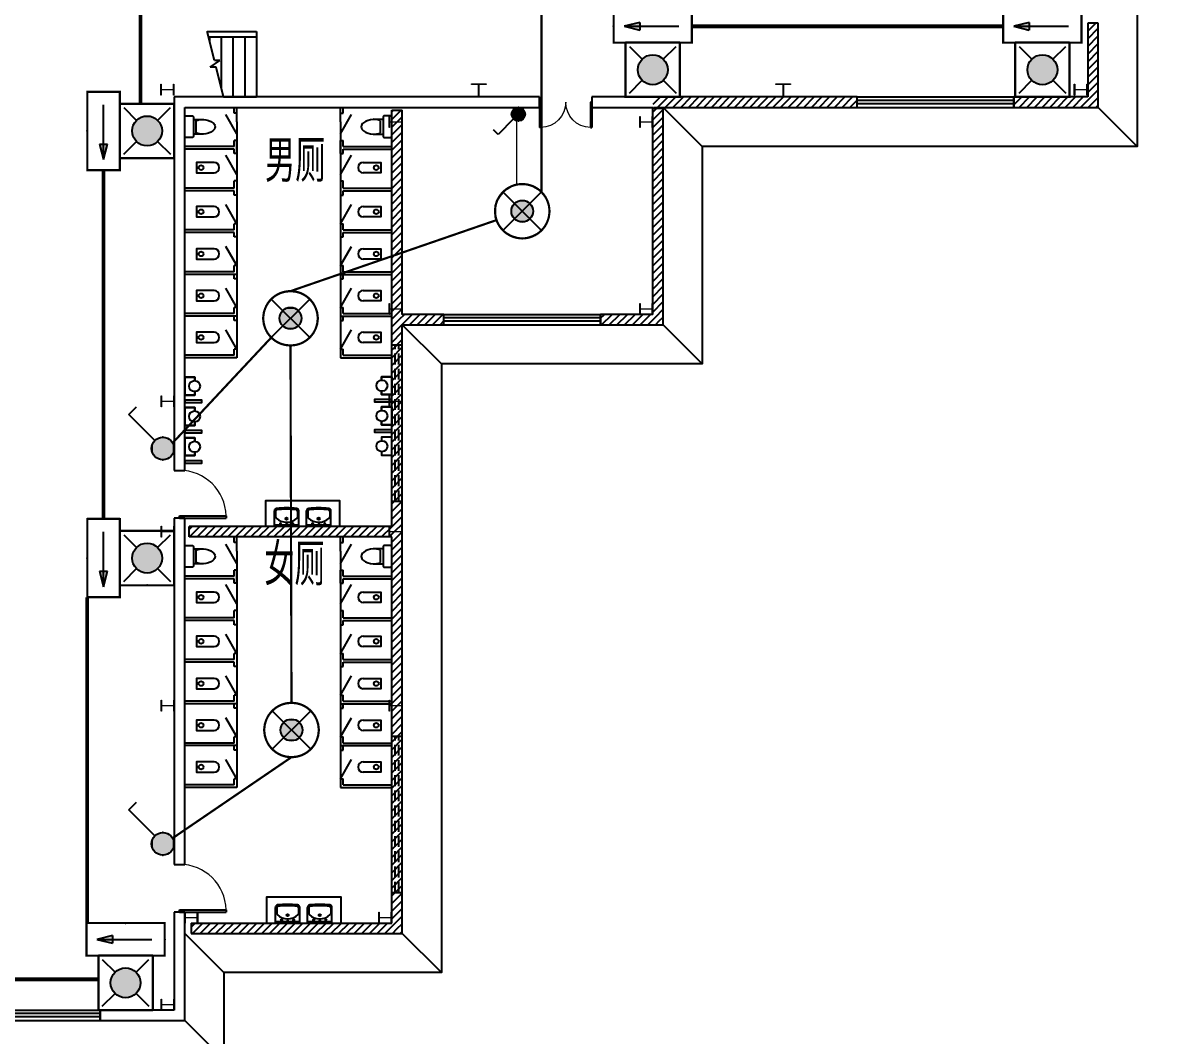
# Model space of a CAD drawing. Extents: x -496980 to 486425, y -292187 to -29437.
# Drawn here: x -49791 to -23310, y -250041 to -226744 of the extents above; entities that cross this region are included whole.
import ezdxf
from ezdxf.enums import TextEntityAlignment as Align

# ---------------------------------------------------------------- set-up
doc = ezdxf.new("R2010")
doc.units = 0
doc.header["$LTSCALE"] = 1000
doc.header["$MEASUREMENT"] = 0
doc.linetypes.add('CENTER2', pattern=[1.125, 0.75, -0.125, 0.125, -0.125])
doc.linetypes.add('DASH', pattern=[0.35, 0.25, -0.1])
for name, color, linetype in [('EQUIP-照明', 3, 'Continuous'), ('LVTRY', 6, 'Continuous'), ('PUB_HATCH', 8, 'Continuous'), ('PUB_TEXT', 7, 'Continuous'), ('STAIR', 2, 'Continuous'), ('TEL_TEXT', 7, 'Continuous'), ('WALL', 9, 'Continuous'), ('WINDOW', 4, 'Continuous'), ('WIRE-应急', 1, 'CENTER2'), ('WIRE-照明', 4, 'Continuous'), ('ZDH', 7, 'Continuous'), ('洁具', 7, 'Continuous')]:
    doc.layers.add(name, color=color, linetype=linetype)
doc.layers.add('STXT_XG_THIN', color=2, linetype='Continuous', lineweight=0)
doc.styles.add('_TCH_DIM', font='SIMPLEX', dxfattribs={"bigfont": 'GBCBIG'})
doc.styles.add('_TEL_DIM', font='SIMPLEX', dxfattribs={"width": 0.8, "height": 3.5, "bigfont": 'HZTXT'})
pattern_1 = [(45, (0, 89.76), (-88.38838, 88.38838), [])]

# ---------------------------------------------------------------- blocks, each defined once
blk = doc.blocks.new('_LV1')
for p, q in [((-280, 0), (280, 0)), ((-280, 0), (-280, -361)), ((280, 0), (280, -361)), ((-280, -29), (280, -29)), ((-251, -356), (-251, -214)), ((0, -29), (-90, -29)), ((-90, -29), (90, -29)), ((251, -356), (251, -215))]:
    blk.add_line(p, q)
for centre, radius in [((-139, -69), 15), ((1, -182), 24.9), ((0, -57), 8), ((139, -69), 15)]:
    blk.add_circle(centre, radius)
for centre, radius, start, end in [((-223, -214), 28, 133.1543, 180), ((0, -452), 354, 46.7581, 133.1543), ((223, -215), 28, 0, 46.7581), ((-224, -361), 56, 180, 263.481), ((-223, -356), 28, 180, 263.4984), ((0, 1600), 2029, 263.481, 276.519), ((0, 1600), 1997, 263.4984, 276.5122), ((223, -356), 28, 276.5122, 0), ((224, -361), 56, 276.519, 0)]:
    blk.add_arc(centre, radius, start, end)
blk = doc.blocks.new('$equip$00002828')
for p, q in [((0.354, 0.354), (-0.354, -0.354)), ((-0.354, 0.354), (0.354, -0.354))]:
    blk.add_line(p, q)
at = {"const_width": 0.04}
blk.add_lwpolyline([(0.5, 0, -1), (-0.5, 0, -1), (0.5, 0, 1)], format="xyb", dxfattribs=at)
for radius in [0.5, 0.2]:
    blk.add_circle((0, 0), radius)
for p in [(0, 0.5), (-0.5, 0), (0.5, 0), (0, -0.5)]:
    blk.add_point(p)
for points in [[(-0.173, 0.1), (0.173, 0.1), (-0.2, 0), (0.2, 0)], [(-0.173, -0.1), (0.173, -0.1), (-0.2, 0), (0.2, 0)], [(-0.1, 0.173), (0.1, 0.173), (-0.173, 0.1), (0.173, 0.1)], [(0, 0.2), (0, 0.2), (-0.1, 0.173), (0.1, 0.173)], [(-0.1, -0.173), (0.1, -0.173), (-0.173, -0.1), (0.173, -0.1)], [(0, -0.2), (0, -0.2), (-0.1, -0.173), (0.1, -0.173)]]:
    blk.add_solid(points)
at = {"color": 7, "style": '_TEL_DIM', "flags": 1}
for tag in ['A', 'REMARK']:
    blk.add_attdef(tag, text='', height=0.00002, dxfattribs=at).set_placement((0, 0), align=Align.MIDDLE_CENTER)
blk = doc.blocks.new('$equip$00001962')
for p, q in [((0.147, 0.356), (0.625, 0.833)), ((0.625, 0.833), (0.766, 0.692))]:
    blk.add_line(p, q)
blk.add_circle((0, 0.208), 0.208)
for p in [(0, 0.417), (-0.208, 0.208), (0, 0), (0.208, 0.208)]:
    blk.add_point(p)
for points in [[(-0.18, 0.313), (0.18, 0.313), (-0.208, 0.208), (0.208, 0.208)], [(-0.104, 0.389), (0.104, 0.389), (-0.18, 0.313), (0.18, 0.313)], [(0, 0.417), (0, 0.417), (-0.104, 0.389), (0.104, 0.389)], [(-0.18, 0.104), (0.18, 0.104), (-0.208, 0.208), (0.208, 0.208)], [(-0.104, 0.028), (0.104, 0.028), (-0.18, 0.104), (0.18, 0.104)], [(0, 0), (0, 0), (-0.104, 0.028), (0.104, 0.028)]]:
    blk.add_solid(points)
at = {"layer": 'TEL_TEXT', "style": '_TEL_DIM', "flags": 1}
blk.add_attdef('A', text='', height=0.00002, dxfattribs=at).set_placement((0, 0), align=Align.MIDDLE_CENTER)
blk = doc.blocks.new('$equip$00002604')
blk.add_hatch(color=256).paths.add_polyline_path([(0.275, 0.5, 1), (-0.274, 0.5, 1)])
for p, q in [((-0.429, 0.929), (-0.194, 0.694)), ((0.194, 0.694), (0.429, 0.929)), ((-0.429, 0.071), (-0.194, 0.306)), ((0.194, 0.306), (0.429, 0.071))]:
    blk.add_line(p, q)
at = {"const_width": 0.04}
blk.add_lwpolyline([(-0.5, 1), (-0.5, 0), (0.5, 0), (0.5, 1), (-0.5, 1), (-0.5, 0)], dxfattribs=at)
blk.add_lwpolyline([(-0.5, 1), (-0.5, 0), (0.5, 0), (0.5, 1)], close=True)
blk.add_circle((0, 0.5), 0.275)
for p in [(0, 1), (-0.5, 0.5), (0.5, 0.5), (0, 0)]:
    blk.add_point(p)
at = {"color": 7, "style": '_TEL_DIM', "flags": 1}
blk.add_attdef('A', text='', height=0.000025, dxfattribs=at).set_placement((0, 0), align=Align.MIDDLE_CENTER)
blk = doc.blocks.new('$equip$00002541')
blk.add_hatch(color=256).paths.add_polyline_path([(-0.24, 0.372), (-0.528, 0.3), (-0.24, 0.228)])
for p, q in [((-0.72, 0.6), (-0.72, 0)), ((0.72, 0.6), (-0.72, 0.6)), ((0.72, 0), (0.72, 0.6)), ((-0.24, 0.372), (-0.528, 0.3)), ((-0.528, 0.3), (-0.24, 0.228)), ((-0.24, 0.372), (-0.24, 0.228)), ((-0.72, 0), (0.72, 0))]:
    blk.add_line(p, q)
at = {"color": 7}
blk.add_line((-0.48, 0.3), (0.48, 0.3), dxfattribs=at)
at = {"const_width": 0.04}
blk.add_lwpolyline([(-0.72, 0.6), (-0.72, 0), (0.72, 0), (0.72, 0.6), (-0.72, 0.6), (-0.72, 0)], dxfattribs=at)
for p in [(0, 0.6), (-0.72, 0.3), (0.72, 0.3), (0, 0)]:
    blk.add_point(p)
at = {"color": 7, "style": '_TEL_DIM', "flags": 1}
blk.add_attdef('A', text='', height=0.00002, dxfattribs=at).set_placement((0, 0), align=Align.MIDDLE_CENTER)
blk = doc.blocks.new('$DorLib2D$00000002')
for p, q in [((-0.5, 0), (-0.5, 0.4875)), ((-0.475, 0.4875), (-0.5, 0.4875)), ((-0.475, 0), (-0.475, 0.4875)), ((0.475, 0), (0.475, 0.4875)), ((0.475, 0.4875), (0.5, 0.4875)), ((0.5, 0), (0.5, 0.4875)), ((-0.5, 0), (-0.475, 0)), ((0.5, 0), (0.475, 0))]:
    blk.add_line(p, q)
at = {"lineweight": 13}
for centre, start, end in [((-0.4875, 0), 0, 88.53072), ((0.4875, 0), 91.46928, 180)]:
    blk.add_arc(centre, 0.4875, start, end, dxfattribs=at)
blk = doc.blocks.new('$TCHSYS$WIN2D')
for p, q in [((-0.5, 0.5), (0.5, 0.5)), ((-0.5, 0.5), (-0.5, -0.5)), ((0.5, 0.5), (0.5, -0.5)), ((0.5, 0.1667), (-0.5, 0.1667)), ((0.5, -0.1667), (-0.5, -0.1667)), ((-0.5, -0.5), (0.5, -0.5))]:
    blk.add_line(p, q)
blk = doc.blocks.new('$DorLib2D$00000001')
for p, q in [((0.45, 0.975), (0.5, 0.975)), ((0.45, 0), (0.45, 0.975)), ((0.5, 0), (0.5, 0.975)), ((0.5, 0), (0.45, 0))]:
    blk.add_line(p, q)
at = {"lineweight": 13}
blk.add_arc((0.475, 0), 0.975, 91.4693, 180, dxfattribs=at)
blk = doc.blocks.new('$plan$00002826')
at = {"layer": '洁具', "color": 7}
blk.add_line((-260, -140), (-260, 140), dxfattribs=at)
at = {"layer": '洁具'}
blk.add_line((-200, 170), (-200, -170), dxfattribs=at)
blk.add_lwpolyline([(-650, 92, 0.537872), (-650, -92, 0.149947), (-430, -170), (-200, -170), (-200, -220, 0.414214), (-170, -250), (-30, -250, 0.414214), (0, -220), (0, 220, 0.414214), (-30, 250), (-170, 250, 0.414214), (-200, 220), (-200, 170), (-430, 170, 0.149947)], format="xyb", close=True, dxfattribs=at)
at = {"layer": '洁具', "color": 7}
for centre, start, end in [((-413, -227), 67.4505, 91.4725), ((-413, 227), 268.6339, 292.5495)]:
    blk.add_arc(centre, 398, start, end, dxfattribs=at)

msp = doc.modelspace()

# ---------------------------------------------------------------- hatches: boundary and pattern name
at = {"layer": 'PUB_HATCH'}
h = msp.add_hatch(dxfattribs=at)
h.set_pattern_fill('普通砖', color=256, scale=50, style=0)
h.set_pattern_definition(pattern_1)
h.paths.add_polyline_path([(-25075.2, -228684.2), (-25075.2, -226744.2), (-25315.2, -226744.2), (-25315.2, -228444.2)])
h = msp.add_hatch(dxfattribs=at)
h.set_pattern_fill('普通砖', color=256, scale=50, style=0)
h.set_pattern_definition(pattern_1)
h.paths.add_polyline_path([(-35298, -228684.2), (-30615.2, -228684.2), (-30615.2, -228444.2), (-35298, -228444.2), (-35309.5, -228604.2)])
h = msp.add_hatch(dxfattribs=at)
h.set_pattern_fill('普通砖', color=256, scale=50, style=0)
h.set_pattern_definition(pattern_1)
h.paths.add_polyline_path([(-25315.2, -228444.2), (-27015.2, -228444.2), (-27015.2, -228684.2), (-25075.2, -228684.2)])
h = msp.add_hatch(dxfattribs=at)
h.set_pattern_fill('普通砖', color=256, scale=50, style=0)
h.set_pattern_definition(pattern_1)
h.paths.add_polyline_path([(-41155.2, -233524.2), (-41075.2, -233444.2), (-41075.2, -228746.8), (-41315.2, -228746.8), (-41315.2, -233444.2)])
h = msp.add_hatch(dxfattribs=at)
h.set_pattern_fill('普通砖', color=256, scale=50, style=0)
h.set_pattern_definition(pattern_1)
h.paths.add_polyline_path([(-35315.2, -233444.2), (-35075.2, -233684.2), (-35075.2, -228700.8), (-35315.2, -228700.8)])
h = msp.add_hatch(dxfattribs=at)
h.set_pattern_fill('普通砖', color=256, scale=50, style=0)
h.set_pattern_definition(pattern_1)
h.paths.add_polyline_path([(-41235.2, -238444.2), (-41075.2, -238444.2), (-41075.2, -233684.2), (-41155.2, -233524.2), (-41315.2, -233444.2), (-41315.2, -238324.2)])
h = msp.add_hatch(dxfattribs=at)
h.set_pattern_fill('普通砖', color=256, scale=50, style=0)
h.set_pattern_definition(pattern_1)
h.paths.add_polyline_path([(-41075.2, -233684.2), (-40115.2, -233684.2), (-40115.2, -233444.2), (-41075.2, -233444.2), (-41155.2, -233524.2)])
h = msp.add_hatch(dxfattribs=at)
h.set_pattern_fill('普通砖', color=256, scale=50, style=0)
h.set_pattern_definition(pattern_1)
h.paths.add_polyline_path([(-35315.2, -233444.2), (-36515.2, -233444.2), (-36515.2, -233684.2), (-35075.2, -233684.2)])
h = msp.add_hatch(dxfattribs=at)
h.set_pattern_fill('普通砖', color=256, scale=50, style=0)
h.set_pattern_definition(pattern_1)
h.paths.add_polyline_path([(-41235.2, -238444.2), (-41315.2, -238324.2), (-45970.9, -238324.2), (-45970.9, -238564.2), (-41315.2, -238564.2)])
h = msp.add_hatch(dxfattribs=at)
h.set_pattern_fill('普通砖', color=256, scale=50, style=0)
h.set_pattern_definition(pattern_1)
h.paths.add_polyline_path([(-41315.2, -247444.2), (-41075.2, -247684.2), (-41075.2, -238444.2), (-41235.2, -238444.2), (-41315.2, -238564.2)])
h = msp.add_hatch(dxfattribs=at)
h.set_pattern_fill('普通砖', color=256, scale=50, style=0)
h.set_pattern_definition(pattern_1)
h.paths.add_polyline_path([(-45924.5, -247684.2), (-41075.2, -247684.2), (-41315.2, -247444.2), (-45924.5, -247444.2)])

# ---------------------------------------------------------------- linework, layer by layer
at = {"color": 2}
for p, q in [((-34175.2, -229584.2), (-35075.2, -228684.2)), ((-24175.2, -229584.2), (-25075.2, -228684.2)), ((-40175.2, -234584.2), (-41075.2, -233684.2)), ((-34175.2, -234584.2), (-35075.2, -233684.2)), ((-45175.2, -248584.2), (-46075.2, -247684.2)), ((-40175.2, -248584.2), (-41075.2, -247684.2)), ((-45175.2, -250584.2), (-46075.2, -249684.2))]:
    msp.add_line(p, q, dxfattribs=at)
msp.add_lwpolyline([(-17175.2, -200444.2), (-17175.2, -201584.2), (-24175.2, -201584.2), (-24175.2, -229584.2), (-34175.2, -229584.2), (-34175.2, -234584.2), (-40175.2, -234584.2), (-40175.2, -248584.2), (-45175.2, -248584.2), (-45175.2, -250584.2), (-53315.2, -250584.2)], dxfattribs=at)
for points in [[(-46075.2, -235418.6), (-46075.2, -235469.8), (-45679.3, -235469.8), (-45679.3, -235418.6)], [(-41315.2, -235456.9), (-41315.2, -235405.8), (-41711, -235405.8), (-41711, -235456.9)], [(-46075.2, -236115.4), (-46075.2, -236166.6), (-45679.3, -236166.6), (-45679.3, -236115.4)], [(-41315.2, -236153.7), (-41315.2, -236102.6), (-41711, -236102.6), (-41711, -236153.7)], [(-46075.2, -236812.2), (-46075.2, -236863.3), (-45679.3, -236863.3), (-45679.3, -236812.2)]]:
    msp.add_lwpolyline(points, close=True)
for points in [[(-44213.2, -238324.2), (-44213.2, -237724.2), (-42513.2, -237724.2), (-42513.2, -238324.2)], [(-44189.2, -247444.2), (-44189.2, -246844.2), (-42489.2, -246844.2), (-42489.2, -247444.2)]]:
    msp.add_lwpolyline(points)
at = {"layer": 'STAIR'}
for p, q in [((-45559.6, -226942.8), (-44425.6, -226942.8)), ((-45392.5, -227605.7), (-45559.6, -226942.8)), ((-44425.6, -226942.8), (-44425.6, -227062.8)), ((-45529.3, -227062.8), (-44425.6, -227062.8)), ((-45505.6, -227062.8), (-45505.6, -227157.1)), ((-45235.6, -227062.8), (-45235.6, -228228.5)), ((-44965.6, -227062.8), (-44965.6, -228442.8)), ((-44695.6, -227062.8), (-44695.6, -228442.8)), ((-44425.6, -227062.8), (-44425.6, -228442.8)), ((-45488.5, -227758.6), (-45265.9, -227607.6)), ((-45265.9, -227607.6), (-45392.5, -227605.7)), ((-45353.5, -227760.6), (-45488.5, -227758.6)), ((-45181.6, -228442.8), (-45353.5, -227760.6)), ((-45181.6, -228442.8), (-44425.6, -228442.8))]:
    msp.add_line(p, q, dxfattribs=at)
at = {"layer": 'STXT_XG_THIN', "color": 2}
for points in [[(-46625.4, -228402), (-46625.4, -228152), (-46615.2, -228152), (-46615.2, -228274.1), (-46335.6, -228274.1), (-46335.6, -228152), (-46325.4, -228152), (-46325.4, -228402), (-46335.6, -228402), (-46335.6, -228279.9), (-46615.2, -228279.9), (-46615.2, -228402), (-46625.4, -228402)], [(-39485.2, -228144.2), (-39145.2, -228144.2), (-39145.2, -228154.4), (-39312.3, -228154.4), (-39312.3, -228434), (-39145.2, -228434), (-39145.2, -228444.2), (-39485.2, -228444.2), (-39485.2, -228434), (-39318.1, -228434), (-39318.1, -228154.4), (-39485.2, -228154.4), (-39485.2, -228144.2)], [(-32485.2, -228144.2), (-32145.2, -228144.2), (-32145.2, -228154.4), (-32312.3, -228154.4), (-32312.3, -228434), (-32145.2, -228434), (-32145.2, -228444.2), (-32485.2, -228444.2), (-32485.2, -228434), (-32318.1, -228434), (-32318.1, -228154.4), (-32485.2, -228154.4), (-32485.2, -228144.2)], [(-25625.4, -228402.1), (-25625.4, -228152.1), (-25615.2, -228152.1), (-25615.2, -228274.2), (-25335.6, -228274.2), (-25335.6, -228152.1), (-25325.4, -228152.1), (-25325.4, -228402.1), (-25335.6, -228402.1), (-25335.6, -228280), (-25615.2, -228280), (-25615.2, -228402.1), (-25625.4, -228402.1)], [(-41374.1, -229144.7), (-41374.1, -228894.7), (-41363.9, -228894.7), (-41363.9, -229016.8), (-41084.3, -229016.8), (-41084.3, -228894.7), (-41074.1, -228894.7), (-41074.1, -229144.7), (-41084.3, -229144.7), (-41084.3, -229022.6), (-41363.9, -229022.6), (-41363.9, -229144.7), (-41374.1, -229144.7)], [(-35615.2, -229144.7), (-35615.2, -228894.7), (-35605, -228894.7), (-35605, -229016.8), (-35325.4, -229016.8), (-35325.4, -228894.7), (-35315.2, -228894.7), (-35315.2, -229144.7), (-35325.4, -229144.7), (-35325.4, -229022.6), (-35605, -229022.6), (-35605, -229144.7), (-35615.2, -229144.7)], [(-41375.2, -233444.2), (-41375.2, -233194.2), (-41365, -233194.2), (-41365, -233316.3), (-41085.4, -233316.3), (-41085.4, -233194.2), (-41075.2, -233194.2), (-41075.2, -233444.2), (-41085.4, -233444.2), (-41085.4, -233322.1), (-41365, -233322.1), (-41365, -233444.2), (-41375.2, -233444.2)], [(-35615.2, -233444.2), (-35615.2, -233194.2), (-35605, -233194.2), (-35605, -233316.3), (-35325.4, -233316.3), (-35325.4, -233194.2), (-35315.2, -233194.2), (-35315.2, -233444.2), (-35325.4, -233444.2), (-35325.4, -233322.1), (-35605, -233322.1), (-35605, -233444.2), (-35615.2, -233444.2)], [(-46615.2, -235569.1), (-46615.2, -235319.1), (-46605, -235319.1), (-46605, -235441.2), (-46325.4, -235441.2), (-46325.4, -235319.1), (-46315.2, -235319.1), (-46315.2, -235569.1), (-46325.4, -235569.1), (-46325.4, -235447), (-46605, -235447), (-46605, -235569.1), (-46615.2, -235569.1)], [(-41375.2, -235569.1), (-41375.2, -235319.1), (-41365, -235319.1), (-41365, -235441.2), (-41085.4, -235441.2), (-41085.4, -235319.1), (-41075.2, -235319.1), (-41075.2, -235569.1), (-41085.4, -235569.1), (-41085.4, -235447), (-41365, -235447), (-41365, -235569.1), (-41375.2, -235569.1)], [(-46615.2, -238569.1), (-46615.2, -238319.1), (-46605, -238319.1), (-46605, -238441.2), (-46325.4, -238441.2), (-46325.4, -238319.1), (-46315.2, -238319.1), (-46315.2, -238569.1), (-46325.4, -238569.1), (-46325.4, -238447), (-46605, -238447), (-46605, -238569.1), (-46615.2, -238569.1)], [(-41375.2, -238569.1), (-41375.2, -238319.1), (-41365, -238319.1), (-41365, -238441.2), (-41085.4, -238441.2), (-41085.4, -238319.1), (-41075.2, -238319.1), (-41075.2, -238569.1), (-41085.4, -238569.1), (-41085.4, -238447), (-41365, -238447), (-41365, -238569.1), (-41375.2, -238569.1)], [(-46615.2, -242569.1), (-46615.2, -242319.1), (-46605, -242319.1), (-46605, -242441.2), (-46325.4, -242441.2), (-46325.4, -242319.1), (-46315.2, -242319.1), (-46315.2, -242569.1), (-46325.4, -242569.1), (-46325.4, -242447), (-46605, -242447), (-46605, -242569.1), (-46615.2, -242569.1)], [(-41375.2, -242569.1), (-41375.2, -242319.1), (-41365, -242319.1), (-41365, -242441.2), (-41085.4, -242441.2), (-41085.4, -242319.1), (-41075.2, -242319.1), (-41075.2, -242569.1), (-41085.4, -242569.1), (-41085.4, -242447), (-41365, -242447), (-41365, -242569.1), (-41375.2, -242569.1)], [(-46075.2, -247444.2), (-46075.2, -247194.2), (-46065, -247194.2), (-46065, -247316.3), (-45785.4, -247316.3), (-45785.4, -247194.2), (-45775.2, -247194.2), (-45775.2, -247444.2), (-45785.4, -247444.2), (-45785.4, -247322.1), (-46065, -247322.1), (-46065, -247444.2), (-46075.2, -247444.2)], [(-41615.2, -247444.2), (-41615.2, -247194.2), (-41605, -247194.2), (-41605, -247316.3), (-41325.4, -247316.3), (-41325.4, -247194.2), (-41315.2, -247194.2), (-41315.2, -247444.2), (-41325.4, -247444.2), (-41325.4, -247322.1), (-41605, -247322.1), (-41605, -247444.2), (-41615.2, -247444.2)], [(-46615.2, -249444.2), (-46615.2, -249194.2), (-46605, -249194.2), (-46605, -249316.3), (-46325.4, -249316.3), (-46325.4, -249194.2), (-46315.2, -249194.2), (-46315.2, -249444.2), (-46325.4, -249444.2), (-46325.4, -249322.1), (-46605, -249322.1), (-46605, -249444.2), (-46615.2, -249444.2)]]:
    msp.add_lwpolyline(points, dxfattribs=at)
at = {"layer": 'WALL', "color": 5}
for p, q in [((-25075.2, -226744.2), (-25315.2, -226744.2)), ((-25315.2, -226744.2), (-25315.2, -228444.2)), ((-25075.2, -228684.2), (-25075.2, -226744.2)), ((-37915.2, -228444.2), (-46315.2, -228444.2)), ((-46315.2, -228444.2), (-46315.2, -237033.4)), ((-37915.2, -228684.2), (-37915.2, -228444.2)), ((-35315.2, -228444.2), (-36715.2, -228444.2)), ((-36715.2, -228444.2), (-36715.2, -228684.2)), ((-30615.2, -228444.2), (-35298, -228444.2)), ((-30615.2, -228684.2), (-30615.2, -228444.2)), ((-25315.2, -228444.2), (-27015.2, -228444.2)), ((-27015.2, -228444.2), (-27015.2, -228684.2)), ((-46075.2, -228684.2), (-37915.2, -228684.2)), ((-46075.2, -237033.4), (-46075.2, -228684.2)), ((-41315.2, -233444.2), (-41315.2, -228746.8)), ((-41315.2, -228746.8), (-41075.2, -228746.8)), ((-41075.2, -233444.2), (-41075.2, -228746.8)), ((-36715.2, -228684.2), (-35315.2, -228684.2)), ((-35315.2, -233444.2), (-35315.2, -228700.8)), ((-35315.2, -228700.8), (-35075.2, -228700.8)), ((-35298, -228684.2), (-30615.2, -228684.2)), ((-35075.2, -233684.2), (-35075.2, -228700.8)), ((-27015.2, -228684.2), (-25075.2, -228684.2)), ((-41315.2, -238324.2), (-41315.2, -233444.2)), ((-40115.2, -233444.2), (-41075.2, -233444.2)), ((-40115.2, -233684.2), (-40115.2, -233444.2)), ((-35315.2, -233444.2), (-36515.2, -233444.2)), ((-36515.2, -233444.2), (-36515.2, -233684.2)), ((-41075.2, -233684.2), (-40115.2, -233684.2)), ((-41075.2, -238444.2), (-41075.2, -233684.2)), ((-36515.2, -233684.2), (-35075.2, -233684.2)), ((-46315.2, -237033.4), (-46075.2, -237033.4)), ((-46075.2, -238133.4), (-46315.2, -238133.4)), ((-46315.2, -238133.4), (-46315.2, -246094)), ((-46075.2, -246094), (-46075.2, -238133.4)), ((-41315.2, -238324.2), (-45970.9, -238324.2)), ((-45970.9, -238564.2), (-45970.9, -238324.2)), ((-41315.2, -238564.2), (-45970.9, -238564.2)), ((-41315.2, -247444.2), (-41315.2, -238564.2)), ((-41075.2, -247684.2), (-41075.2, -238444.2)), ((-46315.2, -246094), (-46075.2, -246094)), ((-46075.2, -247194), (-46315.2, -247194)), ((-46315.2, -247194), (-46315.2, -249444.2)), ((-46075.2, -249684.2), (-46075.2, -247194)), ((-45924.5, -247444.2), (-41315.2, -247444.2)), ((-45924.5, -247444.2), (-45924.5, -247684.2)), ((-45924.5, -247684.2), (-41075.2, -247684.2)), ((-46315.2, -249444.2), (-48015.2, -249444.2)), ((-48015.2, -249444.2), (-48015.2, -249684.2)), ((-48015.2, -249684.2), (-46075.2, -249684.2))]:
    msp.add_line(p, q, dxfattribs=at)
at = {"layer": 'WINDOW'}
for p, q in [((-44935.2, -228814.2), (-44935.2, -228684.2)), ((-44875.2, -229014.2), (-44875.2, -228684.2)), ((-42495.2, -229014.2), (-42495.2, -228684.2)), ((-42435.2, -228814.2), (-42435.2, -228684.2)), ((-44875.2, -229294.2), (-45127.8, -228850.6)), ((-44875.2, -228814.2), (-44935.2, -228814.2)), ((-44875.2, -229014.2), (-44875.2, -234444.2)), ((-42495.2, -228814.2), (-42435.2, -228814.2)), ((-42495.2, -229294.2), (-42242.5, -228850.6)), ((-42495.2, -229014.2), (-42495.2, -234444.2)), ((-44935.2, -229584.2), (-46055.2, -229584.2)), ((-44935.2, -229584.2), (-44935.2, -229444.2)), ((-44875.2, -229444.2), (-44935.2, -229444.2)), ((-44875.2, -229744.2), (-44875.2, -229444.2)), ((-42495.2, -229444.2), (-42435.2, -229444.2)), ((-42495.2, -229744.2), (-42495.2, -229444.2)), ((-42435.2, -229584.2), (-42435.2, -229444.2)), ((-42435.2, -229584.2), (-41315.2, -229584.2)), ((-44935.2, -229644.2), (-46055.2, -229644.2)), ((-44875.2, -230224.2), (-45127.8, -229780.6)), ((-44935.2, -229744.2), (-44935.2, -229644.2)), ((-44875.2, -229744.2), (-44935.2, -229744.2)), ((-42495.2, -229744.2), (-42435.2, -229744.2)), ((-42495.2, -230224.2), (-42242.5, -229780.6)), ((-42435.2, -229644.2), (-41315.2, -229644.2)), ((-42435.2, -229744.2), (-42435.2, -229644.2)), ((-44935.2, -230544.2), (-44935.2, -230374.2)), ((-44875.2, -230374.2), (-44935.2, -230374.2)), ((-42495.2, -230374.2), (-42435.2, -230374.2)), ((-42435.2, -230544.2), (-42435.2, -230374.2)), ((-44935.2, -230544.2), (-46055.2, -230544.2)), ((-44935.2, -230604.2), (-46055.2, -230604.2)), ((-44935.2, -230704.2), (-44935.2, -230604.2)), ((-42435.2, -230544.2), (-41315.2, -230544.2)), ((-42435.2, -230604.2), (-41315.2, -230604.2)), ((-42435.2, -230704.2), (-42435.2, -230604.2)), ((-44875.2, -230704.2), (-44935.2, -230704.2)), ((-42495.2, -230704.2), (-42435.2, -230704.2)), ((-44875.2, -231364.2), (-45127.8, -230920.6)), ((-42495.2, -231364.2), (-42242.5, -230920.6)), ((-44935.2, -231504.2), (-44935.2, -231364.2)), ((-44875.2, -231364.2), (-44935.2, -231364.2)), ((-42495.2, -231364.2), (-42435.2, -231364.2)), ((-42435.2, -231504.2), (-42435.2, -231364.2)), ((-44935.2, -231504.2), (-46055.2, -231504.2)), ((-44935.2, -231504.2), (-46055.2, -231504.2)), ((-44935.2, -231564.2), (-46055.2, -231564.2)), ((-44935.2, -231564.2), (-46055.2, -231564.2)), ((-44935.2, -231664.2), (-44935.2, -231564.2)), ((-44875.2, -231664.2), (-44935.2, -231664.2)), ((-42495.2, -231664.2), (-42435.2, -231664.2)), ((-42435.2, -231504.2), (-41315.2, -231504.2)), ((-42435.2, -231504.2), (-41315.2, -231504.2)), ((-42435.2, -231564.2), (-41315.2, -231564.2)), ((-42435.2, -231564.2), (-41315.2, -231564.2)), ((-42435.2, -231664.2), (-42435.2, -231564.2)), ((-44875.2, -232324.2), (-45127.8, -231880.6)), ((-42495.2, -232324.2), (-42242.5, -231880.6)), ((-44935.2, -232464.2), (-46055.2, -232464.2)), ((-44935.2, -232464.2), (-46055.2, -232464.2)), ((-44935.2, -232464.2), (-46055.2, -232464.2)), ((-44935.2, -232464.2), (-44935.2, -232324.2)), ((-44875.2, -232324.2), (-44935.2, -232324.2)), ((-42495.2, -232324.2), (-42435.2, -232324.2)), ((-42435.2, -232464.2), (-42435.2, -232324.2)), ((-42435.2, -232464.2), (-41315.2, -232464.2)), ((-42435.2, -232464.2), (-41315.2, -232464.2)), ((-42435.2, -232464.2), (-41315.2, -232464.2)), ((-44875.2, -232524.2), (-46055.2, -232524.2)), ((-44935.2, -232524.2), (-46055.2, -232524.2)), ((-44935.2, -232524.2), (-46055.2, -232524.2)), ((-44935.2, -232624.2), (-44935.2, -232524.2)), ((-44875.2, -232624.2), (-44935.2, -232624.2)), ((-42495.2, -232524.2), (-41315.2, -232524.2)), ((-42495.2, -232624.2), (-42435.2, -232624.2)), ((-42435.2, -232524.2), (-41315.2, -232524.2)), ((-42435.2, -232524.2), (-41315.2, -232524.2)), ((-42435.2, -232624.2), (-42435.2, -232524.2)), ((-44875.2, -233284.2), (-45127.8, -232840.6)), ((-42495.2, -233284.2), (-42242.5, -232840.6)), ((-44875.2, -233284.2), (-44935.2, -233284.2)), ((-44935.2, -233424.2), (-44935.2, -233284.2)), ((-42495.2, -233284.2), (-42435.2, -233284.2)), ((-42435.2, -233424.2), (-42435.2, -233284.2)), ((-44935.2, -233424.2), (-46055.2, -233424.2)), ((-44935.2, -233424.2), (-46055.2, -233424.2)), ((-44935.2, -233424.2), (-46055.2, -233424.2)), ((-44875.2, -233484.2), (-46055.2, -233484.2)), ((-44935.2, -233484.2), (-46055.2, -233484.2)), ((-44935.2, -233484.2), (-46055.2, -233484.2)), ((-44935.2, -233584.2), (-44935.2, -233484.2)), ((-42495.2, -233484.2), (-41315.2, -233484.2)), ((-42435.2, -233424.2), (-41315.2, -233424.2)), ((-42435.2, -233424.2), (-41315.2, -233424.2)), ((-42435.2, -233424.2), (-41315.2, -233424.2)), ((-42435.2, -233484.2), (-41315.2, -233484.2)), ((-42435.2, -233484.2), (-41315.2, -233484.2)), ((-42435.2, -233584.2), (-42435.2, -233484.2)), ((-44875.2, -234244.2), (-45127.8, -233800.6)), ((-44875.2, -233584.2), (-44935.2, -233584.2)), ((-42495.2, -233584.2), (-42435.2, -233584.2)), ((-42495.2, -234244.2), (-42242.5, -233800.6)), ((-44935.2, -234384.2), (-44935.2, -234244.2)), ((-44875.2, -234244.2), (-44935.2, -234244.2)), ((-42495.2, -234244.2), (-42435.2, -234244.2)), ((-42435.2, -234384.2), (-42435.2, -234244.2)), ((-44935.2, -234384.2), (-46055.2, -234384.2)), ((-44875.2, -234444.2), (-46055.2, -234444.2)), ((-42495.2, -234444.2), (-41315.2, -234444.2)), ((-42435.2, -234384.2), (-41315.2, -234384.2)), ((-44935.2, -238694.2), (-44935.2, -238564.2)), ((-44875.2, -238894.2), (-44875.2, -238564.2)), ((-42495.2, -238894.2), (-42495.2, -238564.2)), ((-42435.2, -238694.2), (-42435.2, -238564.2)), ((-44875.2, -239174.2), (-45127.8, -238730.6)), ((-44875.2, -238694.2), (-44935.2, -238694.2)), ((-42495.2, -238694.2), (-42435.2, -238694.2)), ((-42495.2, -239174.2), (-42242.5, -238730.6)), ((-44875.2, -238894.2), (-44875.2, -244324.2)), ((-42495.2, -238894.2), (-42495.2, -244324.2)), ((-44935.2, -239464.2), (-44935.2, -239324.2)), ((-44875.2, -239324.2), (-44935.2, -239324.2)), ((-44875.2, -239624.2), (-44875.2, -239324.2)), ((-42495.2, -239324.2), (-42435.2, -239324.2)), ((-42495.2, -239624.2), (-42495.2, -239324.2)), ((-42435.2, -239464.2), (-42435.2, -239324.2)), ((-44935.2, -239464.2), (-46055.2, -239464.2)), ((-44935.2, -239524.2), (-46055.2, -239524.2)), ((-44935.2, -239624.2), (-44935.2, -239524.2)), ((-44875.2, -239624.2), (-44935.2, -239624.2)), ((-42495.2, -239624.2), (-42435.2, -239624.2)), ((-42435.2, -239464.2), (-41315.2, -239464.2)), ((-42435.2, -239524.2), (-41315.2, -239524.2)), ((-42435.2, -239624.2), (-42435.2, -239524.2)), ((-44875.2, -240104.2), (-45127.8, -239660.6)), ((-42495.2, -240104.2), (-42242.5, -239660.6)), ((-44935.2, -240424.2), (-46055.2, -240424.2)), ((-44935.2, -240424.2), (-44935.2, -240254.2)), ((-44875.2, -240254.2), (-44935.2, -240254.2)), ((-42495.2, -240254.2), (-42435.2, -240254.2)), ((-42435.2, -240424.2), (-42435.2, -240254.2)), ((-42435.2, -240424.2), (-41315.2, -240424.2)), ((-44935.2, -240484.2), (-46055.2, -240484.2)), ((-44935.2, -240584.2), (-44935.2, -240484.2)), ((-44875.2, -240584.2), (-44935.2, -240584.2)), ((-42495.2, -240584.2), (-42435.2, -240584.2)), ((-42435.2, -240484.2), (-41315.2, -240484.2)), ((-42435.2, -240584.2), (-42435.2, -240484.2)), ((-44875.2, -241244.2), (-45127.8, -240800.6)), ((-42495.2, -241244.2), (-42242.5, -240800.6)), ((-44935.2, -241384.2), (-44935.2, -241244.2)), ((-44875.2, -241244.2), (-44935.2, -241244.2)), ((-42495.2, -241244.2), (-42435.2, -241244.2)), ((-42435.2, -241384.2), (-42435.2, -241244.2)), ((-44935.2, -241384.2), (-46055.2, -241384.2)), ((-44935.2, -241384.2), (-46055.2, -241384.2)), ((-44935.2, -241444.2), (-46055.2, -241444.2)), ((-44935.2, -241444.2), (-46055.2, -241444.2)), ((-44935.2, -241544.2), (-44935.2, -241444.2)), ((-42435.2, -241384.2), (-41315.2, -241384.2)), ((-42435.2, -241384.2), (-41315.2, -241384.2)), ((-42435.2, -241444.2), (-41315.2, -241444.2)), ((-42435.2, -241444.2), (-41315.2, -241444.2)), ((-42435.2, -241544.2), (-42435.2, -241444.2)), ((-44875.2, -242204.2), (-45127.8, -241760.6)), ((-44875.2, -241544.2), (-44935.2, -241544.2)), ((-42495.2, -241544.2), (-42435.2, -241544.2)), ((-42495.2, -242204.2), (-42242.5, -241760.6)), ((-44935.2, -242344.2), (-44935.2, -242204.2)), ((-44875.2, -242204.2), (-44935.2, -242204.2)), ((-42495.2, -242204.2), (-42435.2, -242204.2)), ((-42435.2, -242344.2), (-42435.2, -242204.2)), ((-44935.2, -242344.2), (-46055.2, -242344.2)), ((-44935.2, -242344.2), (-46055.2, -242344.2)), ((-44935.2, -242344.2), (-46055.2, -242344.2)), ((-44875.2, -242404.2), (-46055.2, -242404.2)), ((-44935.2, -242404.2), (-46055.2, -242404.2)), ((-44935.2, -242404.2), (-46055.2, -242404.2)), ((-44935.2, -242504.2), (-44935.2, -242404.2)), ((-44875.2, -242504.2), (-44935.2, -242504.2)), ((-42495.2, -242404.2), (-41315.2, -242404.2)), ((-42495.2, -242504.2), (-42435.2, -242504.2)), ((-42435.2, -242344.2), (-41315.2, -242344.2)), ((-42435.2, -242344.2), (-41315.2, -242344.2)), ((-42435.2, -242344.2), (-41315.2, -242344.2)), ((-42435.2, -242404.2), (-41315.2, -242404.2)), ((-42435.2, -242404.2), (-41315.2, -242404.2)), ((-42435.2, -242504.2), (-42435.2, -242404.2)), ((-44875.2, -243164.2), (-45127.8, -242720.6)), ((-42495.2, -243164.2), (-42242.5, -242720.6)), ((-44935.2, -243304.2), (-46055.2, -243304.2)), ((-44935.2, -243304.2), (-46055.2, -243304.2)), ((-44935.2, -243304.2), (-46055.2, -243304.2)), ((-44875.2, -243364.2), (-46055.2, -243364.2)), ((-44935.2, -243364.2), (-46055.2, -243364.2)), ((-44935.2, -243364.2), (-46055.2, -243364.2)), ((-44935.2, -243304.2), (-44935.2, -243164.2)), ((-44875.2, -243164.2), (-44935.2, -243164.2)), ((-44935.2, -243464.2), (-44935.2, -243364.2)), ((-42495.2, -243164.2), (-42435.2, -243164.2)), ((-42495.2, -243364.2), (-41315.2, -243364.2)), ((-42435.2, -243304.2), (-42435.2, -243164.2)), ((-42435.2, -243304.2), (-41315.2, -243304.2)), ((-42435.2, -243304.2), (-41315.2, -243304.2)), ((-42435.2, -243304.2), (-41315.2, -243304.2)), ((-42435.2, -243364.2), (-41315.2, -243364.2)), ((-42435.2, -243364.2), (-41315.2, -243364.2)), ((-42435.2, -243464.2), (-42435.2, -243364.2)), ((-44875.2, -243464.2), (-44935.2, -243464.2)), ((-42495.2, -243464.2), (-42435.2, -243464.2)), ((-44875.2, -244124.2), (-45127.8, -243680.6)), ((-42495.2, -244124.2), (-42242.5, -243680.6)), ((-44935.2, -244264.2), (-44935.2, -244124.2)), ((-44875.2, -244124.2), (-44935.2, -244124.2)), ((-42495.2, -244124.2), (-42435.2, -244124.2)), ((-42435.2, -244264.2), (-42435.2, -244124.2)), ((-44935.2, -244264.2), (-46055.2, -244264.2)), ((-44875.2, -244324.2), (-46055.2, -244324.2)), ((-42495.2, -244324.2), (-41315.2, -244324.2)), ((-42435.2, -244264.2), (-41315.2, -244264.2))]:
    msp.add_line(p, q, dxfattribs=at)
at = {"layer": 'WINDOW', "linetype": 'DASH'}
for p, q in [((-41315.2, -234144.2, 900), (-41075.2, -234144.2, 900)), ((-41235.2, -237744.2, 900), (-41235.2, -234144.2, 900)), ((-41155.2, -237744.2, 900), (-41155.2, -234144.2, 900)), ((-41315.2, -237744.2, 900), (-41075.2, -237744.2, 900)), ((-41315.2, -243144.2, 900), (-41075.2, -243144.2, 900)), ((-41235.2, -246744.2, 900), (-41235.2, -243144.2, 900)), ((-41155.2, -246744.2, 900), (-41155.2, -243144.2, 900)), ((-41315.2, -246744.2, 900), (-41075.2, -246744.2, 900))]:
    msp.add_line(p, q, dxfattribs=at)
at = {"layer": 'WIRE-应急', "linetype": 'CENTER2', "const_width": 87.5}
for points in [[(-47090.2, -228601.5), (-47090.2, -215069.1)], [(-34415.2, -226819.2), (-27257.7, -226819.2)], [(-47940.2, -230126.5), (-47940.2, -238150)], [(-48315.2, -247444.2), (-48315.2, -239950)], [(-55915.2, -248739.2), (-48059, -248739.2)]]:
    msp.add_lwpolyline(points, dxfattribs=at)
at = {"layer": 'WIRE-照明', "linetype": 'Continuous'}
for points, const_width in [([(-37873.2, -230630.5), (-37873.2, -225716)], 50), ([(-38442.6, -230487), (-38442.6, -228986.2)], 30), ([(-43643, -232910.5), (-38906, -231276.3)], 50), ([(-46350, -236399.8), (-44085, -233977.4)], 50), ([(-43643, -234160.5), (-43619.8, -242379.2)], 50), ([(-46350, -245490.3), (-43619.8, -243629.2)], 50)]:
    msp.add_lwpolyline(points, dxfattribs=dict(at, const_width=const_width))
at = {"layer": 'ZDH'}
for points in [[(-45401.4, -229951.2), (-45802.9, -229951.2), (-45802.9, -230189.7), (-45401.4, -230189.7)], [(-41968.9, -229951.2), (-41567.4, -229951.2), (-41567.4, -230189.7), (-41968.9, -230189.7)], [(-45401.4, -230965.9), (-45802.9, -230965.9), (-45802.9, -231204.4), (-45401.4, -231204.4)], [(-41968.9, -230965.9), (-41567.4, -230965.9), (-41567.4, -231204.4), (-41968.9, -231204.4)], [(-45401.4, -231935.9), (-45802.9, -231935.9), (-45802.9, -232174.4), (-45401.4, -232174.4)], [(-41968.9, -231935.9), (-41567.4, -231935.9), (-41567.4, -232174.4), (-41968.9, -232174.4)], [(-45401.4, -232895.9), (-45802.9, -232895.9), (-45802.9, -233134.4), (-45401.4, -233134.4)], [(-41968.9, -232895.9), (-41567.4, -232895.9), (-41567.4, -233134.4), (-41968.9, -233134.4)], [(-45401.4, -233855.9), (-45802.9, -233855.9), (-45802.9, -234094.4), (-45401.4, -234094.4)], [(-41968.9, -233855.9), (-41567.4, -233855.9), (-41567.4, -234094.4), (-41968.9, -234094.4)], [(-45838.5, -235222.4), (-45838.5, -235301), (-46075.2, -235301), (-46075.2, -234890.6), (-45838.5, -234890.6), (-45838.5, -234969.2)], [(-45838.5, -234969.2), (-45838.5, -234890.6), (-46075.2, -234890.6), (-46075.2, -235301), (-45838.5, -235301), (-45838.5, -235222.4)], [(-41551.8, -234956.3), (-41551.8, -234877.8), (-41315.2, -234877.8), (-41315.2, -235288.1), (-41551.8, -235288.1), (-41551.8, -235209.6)], [(-41551.8, -235209.6), (-41551.8, -235288.1), (-41315.2, -235288.1), (-41315.2, -234877.8), (-41551.8, -234877.8), (-41551.8, -234956.3)], [(-45838.5, -235919.2), (-45838.5, -235997.8), (-46075.2, -235997.8), (-46075.2, -235587.4), (-45838.5, -235587.4), (-45838.5, -235666)], [(-45838.5, -235666), (-45838.5, -235587.4), (-46075.2, -235587.4), (-46075.2, -235997.8), (-45838.5, -235997.8), (-45838.5, -235919.2)], [(-41551.8, -235653.1), (-41551.8, -235574.6), (-41315.2, -235574.6), (-41315.2, -235984.9), (-41551.8, -235984.9), (-41551.8, -235906.4)], [(-41551.8, -235906.4), (-41551.8, -235984.9), (-41315.2, -235984.9), (-41315.2, -235574.6), (-41551.8, -235574.6), (-41551.8, -235653.1)], [(-45838.5, -236616), (-45838.5, -236694.5), (-46075.2, -236694.5), (-46075.2, -236284.2), (-45838.5, -236284.2), (-45838.5, -236362.7)], [(-45838.5, -236362.7), (-45838.5, -236284.2), (-46075.2, -236284.2), (-46075.2, -236694.5), (-45838.5, -236694.5), (-45838.5, -236616)], [(-41551.8, -236603.2), (-41551.8, -236681.7), (-41315.2, -236681.7), (-41315.2, -236271.4), (-41551.8, -236271.4), (-41551.8, -236349.9)], [(-45401.4, -239831.2), (-45802.9, -239831.2), (-45802.9, -240069.7), (-45401.4, -240069.7)], [(-41968.9, -239831.2), (-41567.4, -239831.2), (-41567.4, -240069.7), (-41968.9, -240069.7)], [(-45401.4, -240845.9), (-45802.9, -240845.9), (-45802.9, -241084.4), (-45401.4, -241084.4)], [(-41968.9, -240845.9), (-41567.4, -240845.9), (-41567.4, -241084.4), (-41968.9, -241084.4)], [(-45401.4, -241815.9), (-45802.9, -241815.9), (-45802.9, -242054.4), (-45401.4, -242054.4)], [(-41968.9, -241815.9), (-41567.4, -241815.9), (-41567.4, -242054.4), (-41968.9, -242054.4)], [(-45401.4, -242775.9), (-45802.9, -242775.9), (-45802.9, -243014.4), (-45401.4, -243014.4)], [(-41968.9, -242775.9), (-41567.4, -242775.9), (-41567.4, -243014.4), (-41968.9, -243014.4)], [(-45401.4, -243735.9), (-45802.9, -243735.9), (-45802.9, -243974.4), (-45401.4, -243974.4)], [(-41968.9, -243735.9), (-41567.4, -243735.9), (-41567.4, -243974.4), (-41968.9, -243974.4)]]:
    msp.add_lwpolyline(points, dxfattribs=at)
for centre, radius in [((-45700.2, -230070.7), 54.3), ((-45700.2, -230070.7), 54.3), ((-41670.1, -230070.7), 54.3), ((-41670.1, -230070.7), 54.3), ((-45700.2, -231085.4), 54.3), ((-45700.2, -231085.4), 54.3), ((-41670.1, -231085.4), 54.3), ((-41670.1, -231085.4), 54.3), ((-45700.2, -232055.4), 54.3), ((-45700.2, -232055.4), 54.3), ((-41670.1, -232055.4), 54.3), ((-41670.1, -232055.4), 54.3), ((-45700.2, -233015.4), 54.3), ((-45700.2, -233015.4), 54.3), ((-41670.1, -233015.4), 54.3), ((-41670.1, -233015.4), 54.3), ((-45700.2, -233975.4), 54.3), ((-45700.2, -233975.4), 54.3), ((-41670.1, -233975.4), 54.3), ((-41670.1, -233975.4), 54.3), ((-45848.5, -235095.8), 126.6), ((-45848.5, -235095.8), 126.6), ((-41541.8, -235083), 126.6), ((-41541.8, -235083), 126.6), ((-45848.5, -235792.6), 126.6), ((-45848.5, -235792.6), 126.6), ((-41541.8, -235779.7), 126.6), ((-41541.8, -235779.7), 126.6), ((-45848.5, -236489.4), 126.6), ((-45848.5, -236489.4), 126.6), ((-41541.8, -236476.5), 126.6), ((-45700.2, -239950.7), 54.3), ((-45700.2, -239950.7), 54.3), ((-41670.1, -239950.7), 54.3), ((-41670.1, -239950.7), 54.3), ((-45700.2, -240965.4), 54.3), ((-45700.2, -240965.4), 54.3), ((-41670.1, -240965.4), 54.3), ((-41670.1, -240965.4), 54.3), ((-45700.2, -241935.4), 54.3), ((-45700.2, -241935.4), 54.3), ((-41670.1, -241935.4), 54.3), ((-41670.1, -241935.4), 54.3), ((-45700.2, -242895.4), 54.3), ((-45700.2, -242895.4), 54.3), ((-41670.1, -242895.4), 54.3), ((-41670.1, -242895.4), 54.3), ((-45700.2, -243855.4), 54.3), ((-45700.2, -243855.4), 54.3), ((-41670.1, -243855.4), 54.3), ((-41670.1, -243855.4), 54.3)]:
    msp.add_circle(centre, radius, dxfattribs=at)
for centre, start, end in [((-45401.4, -230070.4), 270, 90), ((-45401.4, -230070.4), 270, 90), ((-41968.9, -230070.4), 90, 270), ((-41968.9, -230070.4), 90, 270), ((-45401.4, -231085.1), 270, 90), ((-45401.4, -231085.1), 270, 90), ((-41968.9, -231085.1), 90, 270), ((-41968.9, -231085.1), 90, 270), ((-45401.4, -232055.1), 270, 90), ((-45401.4, -232055.1), 270, 90), ((-41968.9, -232055.1), 90, 270), ((-41968.9, -232055.1), 90, 270), ((-45401.4, -233015.1), 270, 90), ((-45401.4, -233015.1), 270, 90), ((-41968.9, -233015.1), 90, 270), ((-41968.9, -233015.1), 90, 270), ((-45401.4, -233975.1), 270, 90), ((-45401.4, -233975.1), 270, 90), ((-41968.9, -233975.1), 90, 270), ((-41968.9, -233975.1), 90, 270), ((-45401.4, -239950.4), 270, 90), ((-45401.4, -239950.4), 270, 90), ((-41968.9, -239950.4), 90, 270), ((-41968.9, -239950.4), 90, 270), ((-45401.4, -240965.1), 270, 90), ((-45401.4, -240965.1), 270, 90), ((-41968.9, -240965.1), 90, 270), ((-41968.9, -240965.1), 90, 270), ((-45401.4, -241935.1), 270, 90), ((-45401.4, -241935.1), 270, 90), ((-41968.9, -241935.1), 90, 270), ((-41968.9, -241935.1), 90, 270), ((-45401.4, -242895.1), 270, 90), ((-45401.4, -242895.1), 270, 90), ((-41968.9, -242895.1), 90, 270), ((-41968.9, -242895.1), 90, 270), ((-45401.4, -243855.1), 270, 90), ((-45401.4, -243855.1), 270, 90), ((-41968.9, -243855.1), 90, 270), ((-41968.9, -243855.1), 90, 270)]:
    msp.add_arc(centre, 119.3, start, end, dxfattribs=at)

# ---------------------------------------------------------------- block references
at = {"yscale": -1, "rotation": 180}
for p in [(-46075.2, -229130), (-46075.2, -239010)]:
    msp.add_blockref('$plan$00002826', p, dxfattribs=at)
for p in [(-41315.2, -229130), (-41315.2, -239010)]:
    msp.add_blockref('$plan$00002826', p)
at = {"layer": 'EQUIP-照明', "xscale": 1250, "yscale": 1250, "zscale": 1250}
for name, p in [('$equip$00002541', (-35315.2, -227194.2)), ('$equip$00002541', (-26357.7, -227194.2)), ('$equip$00002604', (-35315.2, -228444.2)), ('$equip$00002604', (-26357.7, -228444.2)), ('$equip$00002604', (-46940.2, -229851.5)), ('$equip$00002828', (-38315.2, -231072.5)), ('$equip$00002828', (-43643, -233535.5)), ('$equip$00002604', (-46940.2, -239675)), ('$equip$00002828', (-43619.8, -243004.2)), ('$equip$00002541', (-47434, -248194.2)), ('$equip$00002604', (-47434, -249444.2))]:
    msp.add_blockref(name, p, dxfattribs=at)
at = {"layer": 'EQUIP-照明'}
for name, p, xscale, yscale, zscale, rotation in [('$equip$00002541', (-47565.2, -229226.5), 1250, 1250, 1250, 90), ('$equip$00001962', (-38403.5, -228684.2), 750, 750, 750, 180), ('$equip$00001962', (-46315.2, -236530), 1250, 1250, 1250, 90), ('$equip$00002541', (-47565.2, -239050), 1250, 1250, 1250, 90), ('$equip$00001962', (-46315.2, -245620.5), 1250, 1250, 1250, 90)]:
    msp.add_blockref(name, p, dxfattribs=dict(at, xscale=xscale, yscale=yscale, zscale=zscale, rotation=rotation))
at = {"layer": 'LVTRY', "rotation": 180}
for p in [(-43733.2, -238324.2), (-42993.2, -238324.2), (-43709.2, -247444.2), (-42969.2, -247444.2)]:
    msp.add_blockref('_LV1', p, dxfattribs=at)
at = {"layer": 'WINDOW'}
for name, p, xscale, yscale, zscale in [('$TCHSYS$WIN2D', (-28815.2, -228564.2), 3600, -240, 3600), ('$DorLib2D$00000002', (-37315.2, -228564.2), 1200, -1200, 1200), ('$TCHSYS$WIN2D', (-38315.2, -233564.2), 3600, -240, 3600), ('$TCHSYS$WIN2D', (-49815.2, -249564.2), 3600, -240, 3600)]:
    msp.add_blockref(name, p, dxfattribs=dict(at, xscale=xscale, yscale=yscale, zscale=zscale))
at = {"layer": 'WINDOW', "xscale": -1100, "yscale": -1100, "zscale": -1100, "rotation": 90}
for p in [(-46195.2, -237583.4), (-46195.2, -246644)]:
    msp.add_blockref('$DorLib2D$00000001', p, dxfattribs=at)

# ---------------------------------------------------------------- texts
at = {"layer": 'PUB_TEXT', "style": '_TCH_DIM'}
for s, p in [('男厕', (-44228.7, -230401)), ('女厕', (-44246.2, -239683))]:
    msp.add_text(s, height=964.54, dxfattribs=at).set_placement(p)

doc.saveas('drawing.dxf')
